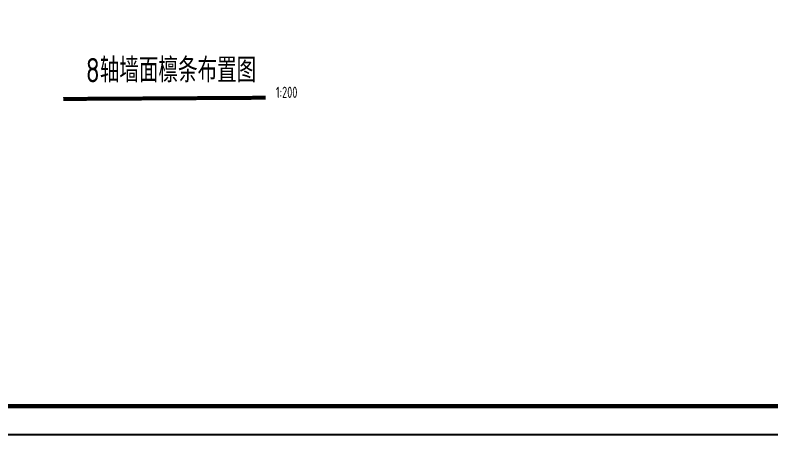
# Model space of a CAD drawing. Extents: x 180850 to 1399066, y 48356 to 327880.
# Drawn here: x 1071736 to 1108864, y 136382 to 156981 of the extents above; entities that cross this region are included whole.
import ezdxf

# ---------------------------------------------------------------- set-up
doc = ezdxf.new("R2010")
doc.units = 0
doc.header["$LTSCALE"] = 1000
for name, color, linetype in [('DIM_SYMB', 3, 'Continuous'), ('NUM', 7, 'Continuous'), ('PUB_TITLE', 4, 'Continuous')]:
    doc.layers.add(name, color=color, linetype=linetype)
doc.styles.add('TSSD_Norm', font='tssdeng.shx', dxfattribs={"bigfont": 'hztxt.shx'})

msp = doc.modelspace()

# ---------------------------------------------------------------- linework, layer by layer
at = {"layer": 'DIM_SYMB', "const_width": 196}
msp.add_lwpolyline([(1074096.91, 152865.8), (1084043.5, 152926.1)], dxfattribs=at)
at = {"layer": 'PUB_TITLE'}
msp.add_lwpolyline([(1041333.16, 220381.89), (1189933.16, 220381.89), (1189933.16, 136381.97), (1041333.16, 136381.97)], close=True, dxfattribs=at)
at = {"layer": 'PUB_TITLE', "const_width": 212.12}
msp.add_lwpolyline([(1044868.51, 137796.11), (1044868.51, 218967.75), (1188519.02, 218967.75), (1188519.02, 137796.11)], close=True, dxfattribs=at)

# ---------------------------------------------------------------- texts
at = {"layer": 'NUM', "linetype": 'ByBlock', "style": 'TSSD_Norm', "width": 0.8}
msp.add_text('8轴墙面檩条布置图 ', height=1200, dxfattribs=at).set_placement((1075207.02, 153678.8))
at = {"layer": 'NUM', "style": 'TSSD_Norm', "width": 0.7}
msp.add_text('1:200', height=550, dxfattribs=at).set_placement((1084546.83, 152918.13))

doc.saveas('drawing.dxf')
